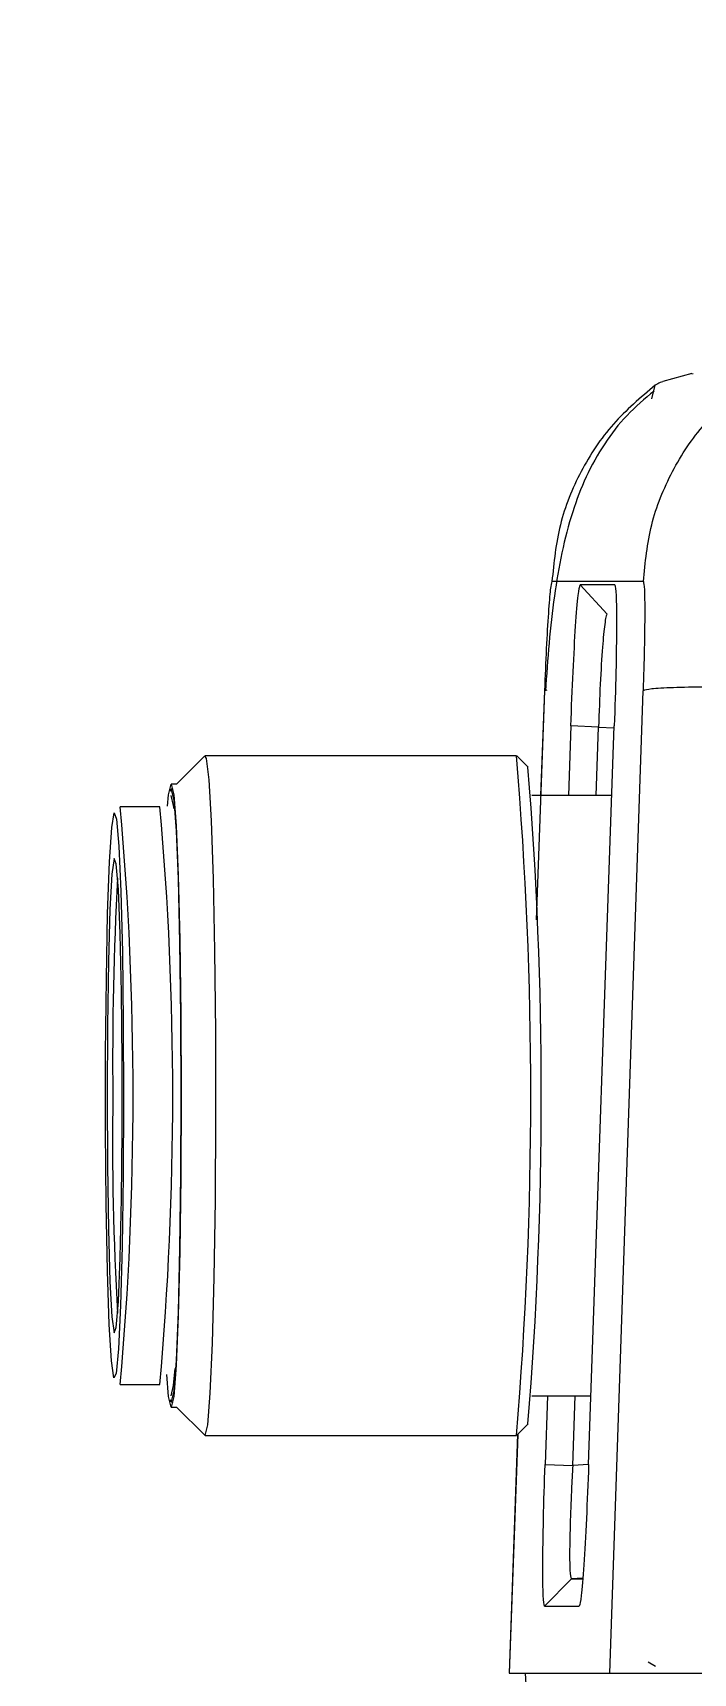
# Model space of a CAD drawing. Header units: millimetres. Extents: x 0 to 297, y 0 to 210.
# Drawn here: x 145.044 to 146.988, y 186.303 to 191.131 of the extents above; entities that cross this region are included whole.
import ezdxf

# ---------------------------------------------------------------- set-up
doc = ezdxf.new("R2010")
doc.units = ezdxf.units.MM
doc.layers.add('图框', color=7, linetype='Continuous')
doc.dimstyles.new('SLDDIMSTYLE0', dxfattribs={"dimtxt": 0.18, "dimasz": 1.016, "dimexe": 0, "dimexo": 0.0625, "dimgap": 0, "dimtad": 0, "dimtih": 1, "dimtoh": 1, "dimdec": 0, "dimrnd": 1e-09, "dimzin": 0, "dimdsep": 46, "dimtxsty": 'Standard', "dimblk1": 'DOT', "dimblk2": 'DOT', "dimsah": 1, "dimcen": 0.09, "dimadec": 0, "dimazin": 0, "dimtfac": 1.016, "dimtdec": 0, "dimtofl": 0, "dimtmove": 0, "dimatfit": 3, "dimldrblk": 'DOT', "dimfxl": 1, "dimfrac": 2, "dimtolj": 1, "dimtzin": 0, "dimarcsym": 0})

# ---------------------------------------------------------------- blocks, each defined once
blk = doc.blocks.new('_Dot')
at = {"color": 0, "linetype": 'ByBlock', "lineweight": -2}
blk.add_line((-0.5, 0), (-1, 0), dxfattribs=at)
at = {"color": 0, "linetype": 'ByBlock', "const_width": 0.5}
blk.add_lwpolyline([(-0.25, 0, 1), (0.25, 0, 1)], format="xyb", close=True, dxfattribs=at)

msp = doc.modelspace()

# ---------------------------------------------------------------- linework, layer by layer
at = {"color": 7, "linetype": 'Continuous', "lineweight": 25}
for p, q in [((146.9843, 190.1279), (146.8982, 190.1043)), ((146.9843, 190.1276), (146.9878, 190.1282)), ((146.8661, 190.0538), (146.8763, 190.0935)), ((146.8411, 189.5161), (146.5721, 189.5161)), ((146.7569, 189.506), (146.6555, 189.506)), ((146.6555, 189.506), (146.7344, 189.4199)), ((146.5502, 189.1946), (146.526, 188.5203)), ((146.5499, 189.1954), (146.5388, 188.8864)), ((146.5502, 189.1946), (146.5522, 189.1953)), ((146.5522, 189.1953), (146.5583, 189.1975)), ((146.7427, 186.3031), (146.8404, 189.1946)), ((146.6277, 189.0908), (146.6206, 188.8864)), ((146.7093, 189.0878), (146.6277, 189.0908)), ((146.68, 186.9173), (146.7557, 189.0908)), ((146.7022, 188.8864), (146.7093, 189.0878)), ((146.7093, 189.0878), (146.7555, 189.0854)), ((145.5501, 189.0026), (145.4673, 188.9197)), ((146.4673, 189.0031), (145.5511, 189.0031)), ((146.5016, 188.9692), (146.4683, 189.0026)), ((145.4678, 188.9197), (145.4512, 188.9197)), ((145.4558, 188.9081), (145.4502, 188.9026)), ((146.7486, 188.8864), (146.5131, 188.8864)), ((145.4178, 188.8531), (145.3012, 188.8531)), ((145.3012, 187.1531), (145.4178, 187.1531)), ((145.4512, 187.1031), (145.4482, 187.1077)), ((145.4502, 187.1035), (145.4558, 187.098)), ((145.4512, 187.0864), (145.4678, 187.0864)), ((145.4673, 187.0864), (145.5501, 187.0036)), ((146.5131, 187.1197), (146.687, 187.1197)), ((146.5588, 187.1197), (146.5517, 186.9173)), ((146.6333, 186.9143), (146.6405, 187.1197)), ((146.4683, 187.0036), (146.5016, 187.0369)), ((145.5511, 187.0031), (146.4673, 187.0031)), ((146.4711, 187.0063), (146.4457, 186.3031)), ((146.4714, 187.0058), (146.4461, 186.3031)), ((146.5517, 186.9173), (146.6333, 186.9143)), ((146.68, 186.9168), (146.6333, 186.9143)), ((146.6293, 186.5807), (146.5504, 186.5004)), ((146.6625, 186.5824), (146.6293, 186.5807)), ((146.6293, 186.5807), (146.6624, 186.5807)), ((146.5504, 186.5004), (146.6522, 186.5004)), ((146.8551, 186.3368), (146.8774, 186.3239)), ((146.4461, 186.3031), (146.7427, 186.3031)), ((146.4969, 186.2531), (146.4943, 186.3031))]:
    msp.add_line(p, q, dxfattribs=at)
at = {"color": 7, "linetype": 'Continuous', "lineweight": 25, "flags": 128}
for points in [[(145.5501, 187.0036), (145.5511, 187.0031), (145.559, 187.0345), (145.5664, 187.1268), (145.5729, 187.2741), (145.578, 187.4672), (145.5814, 187.694), (145.5829, 187.9403), (145.5824, 188.1904), (145.5799, 188.4288), (145.5756, 188.6405), (145.5698, 188.8121), (145.5628, 188.9328), (145.5551, 188.9952), (145.5501, 189.0026)], [(145.4403, 188.8545), (145.4436, 188.8885), (145.4512, 188.9197), (145.4587, 188.8885), (145.4658, 188.7969), (145.4718, 188.6512), (145.4764, 188.4614), (145.4794, 188.2403), (145.4804, 188.0031), (145.4794, 187.7658), (145.4764, 187.5447), (145.4718, 187.3549), (145.4658, 187.2092), (145.4587, 187.1176), (145.4512, 187.0864), (145.4436, 187.1176), (145.4382, 187.1818)], [(145.4485, 188.8991), (145.4512, 188.9031), (145.4586, 188.8724), (145.4655, 188.7825), (145.4714, 188.6395), (145.476, 188.4531), (145.4788, 188.236), (145.4798, 188.0031), (145.4788, 187.7701), (145.476, 187.5531), (145.4714, 187.3667), (145.4655, 187.2236), (145.4586, 187.1337), (145.4512, 187.1031)], [(145.4595, 188.8468), (145.4584, 188.8563), (145.4516, 188.8863)], [(145.3111, 187.9905), (145.31, 187.7662), (145.307, 187.5594), (145.3024, 187.3855), (145.2964, 187.2575), (145.2896, 187.1847), (145.2824, 187.1726), (145.2753, 187.2221), (145.2689, 187.3296), (145.2637, 187.487), (145.2601, 187.6826), (145.2582, 187.902), (145.2583, 188.129), (145.2604, 188.3465), (145.2642, 188.5387), (145.2696, 188.691), (145.2761, 188.7924), (145.2832, 188.8352), (145.2904, 188.8163), (145.2971, 188.7371), (145.303, 188.6034), (145.3075, 188.4253), (145.3102, 188.2158), (145.3111, 187.9905)], [(145.2623, 188.0031), (145.2633, 187.7967), (145.2662, 187.6087), (145.2707, 187.4558), (145.2764, 187.3515), (145.2829, 187.305), (145.2895, 187.3206), (145.2957, 187.3968), (145.3009, 187.5269), (145.3047, 187.6993), (145.3066, 187.8987), (145.3066, 188.1074), (145.3047, 188.3068), (145.3009, 188.4792), (145.2957, 188.6093), (145.2895, 188.6855), (145.2829, 188.7011), (145.2764, 188.6547), (145.2707, 188.5503), (145.2662, 188.3974), (145.2633, 188.2094), (145.2623, 188.0031)], [(145.4515, 187.1198), (145.4584, 187.1498), (145.4629, 187.2)]]:
    msp.add_lwpolyline(points, dxfattribs=at)
at = {"color": 7, "linetype": 'Continuous', "lineweight": 25}
for centre, radius, start, end in [((134.6815, 188.0031), 11.8282, 355.15021, 4.84979), ((134.6245, 188.0031), 11.9163, 355.34934, 4.65066), ((135.7848, 188.0031), 9.5543, 354.89595, 5.10405), ((135.9431, 188.0043), 9.5127, 354.86619, 5.11896), ((154.7232, 188.1146), 9.4444, 176.79237, 180.67671), ((153.8687, 187.8726), 8.5902, 179.13008, 183.40084)]:
    msp.add_arc(centre, radius, start, end, dxfattribs=at)
for points, knots in [([(146.8727, 190.0766), (146.8451, 190.0534), (146.789, 190.0062), (146.6986, 189.8878), (146.6232, 189.7184), (146.5829, 189.5175), (146.5623, 189.3341), (146.5562, 189.2408), (146.5532, 189.1938)], [0, 0, 0, 0, 0.105442, 0.214581, 0.456083, 0.722152, 0.86012, 1, 1, 1, 1]), ([(146.8983, 190.1038), (146.8958, 190.1032), (146.8878, 190.1015), (146.8809, 190.0968), (146.8762, 190.0936)], [0, 0, 0, 0, 0.315497, 1, 1, 1, 1]), ([(146.5721, 189.5161), (146.5705, 189.5113), (146.5675, 189.5017), (146.5615, 189.4279), (146.5553, 189.322), (146.5519, 189.2371), (146.5502, 189.1946)], [0, 0, 0, 0, 0.250001, 0.5, 0.749999, 1, 1, 1, 1]), ([(146.6277, 189.0908), (146.6298, 189.1453), (146.634, 189.2542), (146.6419, 189.3915), (146.6496, 189.4873), (146.6535, 189.4998), (146.6555, 189.506)], [0, 0, 0, 0, 0.250227, 0.499898, 0.74957, 1, 1, 1, 1]), ([(146.7569, 189.506), (146.7584, 189.4998), (146.7615, 189.4873), (146.7625, 189.3914), (146.7608, 189.2542), (146.7574, 189.1453), (146.7557, 189.0908)], [0, 0, 0, 0, 0.2504479, 0.5001246, 0.7497892, 1, 1, 1, 1]), ([(146.8411, 189.5161), (146.8422, 189.5113), (146.8446, 189.5017), (146.8455, 189.4279), (146.8443, 189.322), (146.8417, 189.2371), (146.8404, 189.1946)], [0, 0, 0, 0, 0.250001, 0.5, 0.749999, 1, 1, 1, 1]), ([(146.7344, 189.4199), (146.7332, 189.4183), (146.7311, 189.4152), (146.7265, 189.3862), (146.7205, 189.3252), (146.7139, 189.2178), (146.7108, 189.1308), (146.7093, 189.0878)], [0, 0, 0, 0, 0.14393, 0.2756, 0.501261, 0.753329, 1, 1, 1, 1]), ([(146.5504, 186.5004), (146.5489, 186.5066), (146.5459, 186.519), (146.5448, 186.6151), (146.5466, 186.753), (146.55, 186.8624), (146.5517, 186.9173)], [0, 0, 0, 0, 0.248735, 0.498546, 0.748817, 1, 1, 1, 1]), ([(146.6333, 186.9143), (146.632, 186.8908), (146.6296, 186.8449), (146.6261, 186.7613), (146.6236, 186.6716), (146.6244, 186.5958), (146.6276, 186.5858), (146.6293, 186.5807)], [0, 0, 0, 0, 0.135361, 0.264355, 0.502363, 0.748688, 1, 1, 1, 1]), ([(146.68, 186.9173), (146.6779, 186.8627), (146.6737, 186.7536), (146.6658, 186.6156), (146.6581, 186.5192), (146.6542, 186.5066), (146.6522, 186.5004)], [0, 0, 0, 0, 0.249999, 0.500324, 0.750076, 1, 1, 1, 1]), ([(146.7427, 186.3031), (146.7474, 186.3031), (146.7566, 186.3031), (146.8233, 186.3031), (146.966, 186.303), (147.1742, 186.3031), (147.3636, 186.3031), (147.4646, 186.3031), (147.5158, 186.3031)], [0, 0, 0, 0, 0.130427, 0.257414, 0.499991, 0.742571, 0.869562, 1, 1, 1, 1])]:
    msp.add_open_spline(points, degree=3, knots=knots, dxfattribs=at)
for points in [[(146.8763, 190.0935), (146.8332, 190.0572), (146.7469, 189.9844), (146.6532, 189.8422), (146.5889, 189.6845), (146.5777, 189.5722), (146.5721, 189.5161)], [(146.8411, 189.5161), (146.8467, 189.5722), (146.8579, 189.6845), (146.9222, 189.8422), (147.0159, 189.9844), (147.1022, 190.0572), (147.1453, 190.0935)], [(147.1559, 189.205), (147.1111, 189.2052), (147.0217, 189.2056), (146.9243, 189.2037), (146.8576, 189.2002), (146.8462, 189.1964), (146.8404, 189.1946)]]:
    msp.add_open_spline(points, degree=3, dxfattribs=at)

# ---------------------------------------------------------------- leaders
at = {"layer": '图框'}
msp.add_leader([(152.3109, 193.6614), (104.2583, 185.1149)], dimstyle='SLDDIMSTYLE0', dxfattribs=at)

doc.saveas('drawing.dxf')
